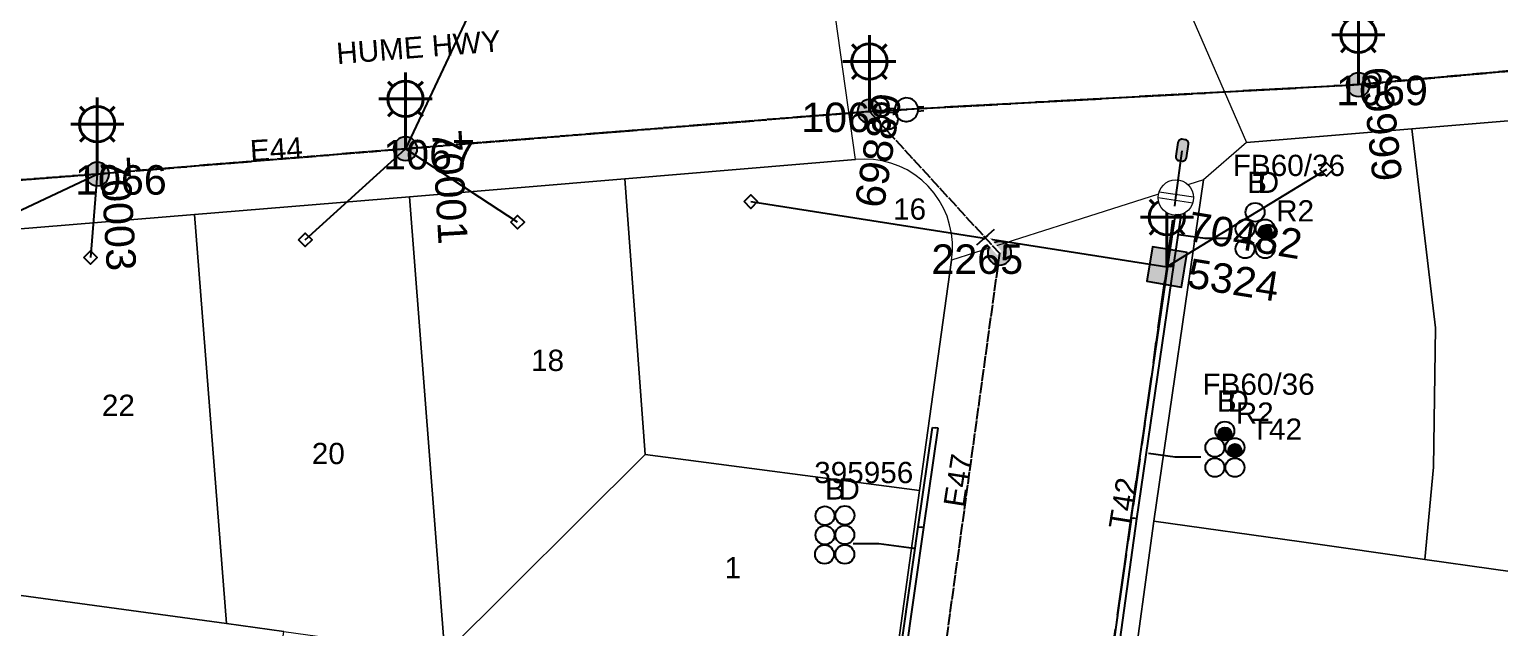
# Model space of a CAD drawing. Header units: metres. Extents: x 307881 to 309377, y 6244646 to 6245709.
# Drawn here: x 308529.6 to 308654.1, y 6245376.9 to 6245427.6 of the extents above; entities that cross this region are included whole.
import ezdxf
from ezdxf.enums import TextEntityAlignment as Align

# ---------------------------------------------------------------- set-up
doc = ezdxf.new("R2010")
doc.units = ezdxf.units.M
doc.linetypes.add('Cable Exist OH', pattern=[1, 1, 0])
doc.linetypes.add('Cable Exist UG', pattern=[8.2, 4, -1.2, 1.8, -1.2])
doc.layers.get('0').update_dxf_attribs({"color": 6})
for name, color, linetype in [('_User Miscellaneous7', 7, 'Continuous'), ('Duct_SP_EXT', 7, 'Continuous'), ('Equip_LV_EXT', 7, 'Continuous'), ('Equip_SP_LV_EXT', 7, 'Continuous'), ('Equip_SP_SL_EXT', 7, 'Continuous'), ('Mains_LV_EXT', 7, 'Continuous'), ('Mains_SL_EXT', 7, 'Continuous'), ('Services_SP_EXT', 7, 'Continuous'), ('SupportsOH_SP_TR_HV_LV_SL_EXT', 7, 'Continuous'), ('SupportsUG_SP_LV_SL_EXT', 7, 'Continuous')]:
    doc.layers.add(name, color=color, linetype=linetype)
for name, color, linetype, lineweight in [('Cadastre Buildings_SP_EXT', 9, 'Continuous', 5), ('Cadastre Land Parcels_SP_EXT', 9, 'Continuous', 5), ('Cadastre Roads_SP_EXT', 9, 'Continuous', 5)]:
    doc.layers.add(name, color=color, linetype=linetype, lineweight=lineweight)
doc.styles.add('COLUMN_LABEL', font='arial.ttf')
doc.styles.add('iecARIAL', font='arial.ttf', dxfattribs={"height": 2})
doc.styles.add('POLE_LABEL', font='arial.ttf')
doc.styles.get("Standard").update_dxf_attribs({"font": 'arial.ttf'})

# ---------------------------------------------------------------- blocks, each defined once
blk = doc.blocks.new('COLUMN_EXT')
blk.add_hatch(color=256).paths.add_polyline_path([(-1.49, 1.48), (-1.49, -1.49), (1.48, -1.49), (1.48, 1.48)])
blk.add_lwpolyline([(-1.49, -1.49), (1.48, -1.49), (1.48, 1.48), (-1.49, 1.48)], close=True)
for tag, height, style, flags, p in [('ASSET_NUM', 2.5, 'COLUMN_LABEL', 8, (2, 2)), ('STRUCTURE_PLANT_NUMBER', 0.2, 'POLE_LABEL', 9, (1.81, 0.03)), ('STREET_CODE', 0.2, 'COLUMN_LABEL', 9, (1.81, -0.2))]:
    blk.add_attdef(tag, text='', height=height, dxfattribs=dict(style=style, flags=flags)).set_placement(p, align=Align.MIDDLE_LEFT)
at = {"flags": 9}
for tag, p in [('COLUMN_TYPE', (1.81, -0.4)), ('OWNED_BY', (1.81, -0.6)), ('STATE', (1.81, -0.8)), ('USAGE', (1.81, -1)), ('LEGEND', (1.81, -1.2)), ('STREETNAME', (1.81, -1.6)), ('SUBURB', (1.81, -1.8)), ('LOCATION', (1.81, -1.4)), ('NOTES', (1.81, -2))]:
    blk.add_attdef(tag, text='', height=0.2, dxfattribs=at).set_placement(p, align=Align.MIDDLE_LEFT)
at = {"flags": 1}
blk.add_attdef('Z', (1.81, -2.35), '', height=0.2, dxfattribs=at)
blk = doc.blocks.new('DUCT_EXT')
blk.add_circle((0, 0.8), 0.8)
at = {"flags": 1}
blk.add_attdef('Z', (0, 0), '', height=0.2, dxfattribs=at)
at = {"flags": 9}
for tag, p in [('DUCT_CODE', (0, 0)), ('XSECT_TYPE', (0, -0.2)), ('STATE', (0, -0.6)), ('FB_REFERENCE', (0, -0.4)), ('NOTES', (0, -0.8))]:
    blk.add_attdef(tag, text='', height=0.2, dxfattribs=at).set_placement(p, align=Align.MIDDLE_LEFT)
blk = doc.blocks.new('LV_OH_LINKS_OPEN_EXT')
for p, q in [((-0.17, 4.97), (-0.17, 5.46)), ((0.17, 4.97), (0.17, 5.46)), ((-0.17, 3), (-0.17, 2.5)), ((0.17, 3), (0.17, 2.5))]:
    blk.add_line(p, q)
blk.add_lwpolyline([(0, 2.99, 1), (0, 4.98, 1)], format="xyb", close=True)
at = {"flags": 9}
for tag, p in [('ACTUAL_STATUS', (0, 0)), ('CONSTRUCTED_VOLTAGE', (0, -0.2)), ('OPERATING_VOLTAGE', (0, -0.6)), ('ORIENTATION', (0, -0.8)), ('OWNED_BY', (0, -1)), ('STATE', (0, -1.2)), ('NO_PHASES', (0, -0.4)), ('SWITCH_TYPE', (0, -1.4)), ('USAGE', (0, -1.6)), ('LEGEND', (0, -1.8)), ('NOTES', (0, -2))]:
    blk.add_attdef(tag, text='', height=0.2, dxfattribs=at).set_placement(p, align=Align.MIDDLE_LEFT)
at = {"flags": 1}
blk.add_attdef('Z', (0, 0), '', height=0.2, dxfattribs=at)
blk = doc.blocks.new('SL_LANTERN_EXT')
at = {"lineweight": 40}
for p, q in [((0, 1.97), (0, 6.47)), ((-1.46, 5.68), (-1.06, 5.28)), ((1.46, 5.68), (1.06, 5.28)), ((-2.25, 4.22), (2.25, 4.22)), ((-1.46, 2.76), (-1.06, 3.16)), ((0, 0), (0, 2.72)), ((1.46, 2.76), (1.06, 3.16))]:
    blk.add_line(p, q, dxfattribs=at)
blk.add_circle((0, 4.22), 1.5, dxfattribs=at)
at = {"color": 7, "style": 'iecARIAL', "flags": 8}
blk.add_attdef('ASSET_NUM', (1.5, 1.5), '', height=2.5, dxfattribs=at)
for tag, p, height, flags in [('CONSTRUCTED_VOLTAGE', (0.98, -0.65), 0.2, 9), ('CONTROL_TYPE', (0.98, -0.85), 0.2, 9), ('LANTERN_PURPOSE', (0.98, -1.05), 0.2, 9), ('LANTERN_TYPE', (0.98, -1.25), 0.2, 9), ('LNUMBER', (2.18, -3.25), 2.5, 8), ('OPERATING_VOLTAGE', (0.98, -1.65), 0.2, 9), ('ORIENTATION', (0.98, -1.85), 0.2, 9), ('OWNED_BY', (0.98, -2.05), 0.2, 9), ('STATE', (0.98, -2.25), 0.2, 9), ('NO_PHASES', (0.98, -1.45), 0.2, 9), ('USAGE', (0.98, -2.45), 0.2, 9), ('CEXIST', (0.98, -2.65), 0.2, 9), ('CNEW', (0.98, -2.85), 0.2, 9), ('CNUMBER', (0.98, -3.05), 0.2, 9), ('CREMOVE', (0.98, -3.25), 0.2, 9), ('CREPLACE', (0.98, -3.45), 0.2, 9), ('LKINGHEIGHT', (0.98, -3.65), 0.2, 9), ('LBRACKET', (0.98, -3.85), 0.2, 9), ('LBRACKETVOCAB', (0.98, -4.05), 0.2, 9), ('LCATEGORY', (0.98, -4.25), 0.2, 9), ('LCHARGE1', (0.98, -4.45), 0.2, 9), ('LCHARGE1PERCENT', (0.98, -4.65), 0.2, 9), ('LCHARGE2', (0.98, -4.85), 0.2, 9), ('LCHARGE2PERCENT', (0.98, -5.05), 0.2, 9), ('LCHARGE3', (0.98, -5.25), 0.2, 9), ('LCHARGE3PERCENT', (0.98, -5.45), 0.2, 9), ('LEXIST', (0.98, -5.65), 0.2, 9), ('LLAMP', (0.98, -5.85), 0.2, 9), ('LLAMPVOCAB', (0.98, -6.05), 0.2, 9), ('LMAST', (0.98, -6.25), 0.2, 9), ('LMASTVOCAB', (0.98, -6.45), 0.2, 9), ('LNEW', (0.98, -6.65), 0.2, 9), ('LANTNUMBER', (0.98, -6.85), 0.2, 9), ('LOUTREACH', (0.98, -7.25), 0.2, 9), ('LOUTREACHVOCAB', (0.98, -7.45), 0.2, 9), ('LRATECODE', (0.98, -7.65), 0.2, 9), ('LREMOVE', (0.98, -7.85), 0.2, 9), ('LREPLACE', (0.98, -8.05), 0.2, 9), ('LTYPE', (0.98, -8.25), 0.2, 9), ('LTYPEVOCAB', (0.98, -8.45), 0.2, 9), ('LEGEND', (0.98, -8.65), 0.2, 9), ('LOCATION', (0.98, -8.85), 0.2, 9), ('STREETNAME', (0.98, -9.25), 0.2, 9), ('SUBURB', (0.98, -9.45), 0.2, 1), ('NOTES', (0.98, -9.05), 0.2, 9)]:
    blk.add_attdef(tag, p, '', height=height, dxfattribs=dict(flags=flags))
blk = doc.blocks.new('CCP_EXT')
at = {"flags": 9}
for tag, p in [('STATE', (0, -1.8)), ('LEGEND', (0, -1.4)), ('LIFE_SUPPORT', (0, -1.6)), ('NOTES', (0, -2))]:
    blk.add_attdef(tag, text='', height=0.2, dxfattribs=at).set_placement(p, align=Align.MIDDLE_LEFT)
blk.add_wipeout([(0, 0.57), (0.57, 0), (0, -0.57), (-0.57, 0)])
blk.add_lwpolyline([(-0.57, 0), (0, 0.57), (0.57, 0), (0, -0.57), (-0.57, 0)])
at = {"flags": 1}
blk.add_attdef('Z', (0, 0), '', height=0.2, dxfattribs=at)
at = {"flags": 9}
for tag, p in [('CCP_TYPE', (0, 0)), ('CONSTRUCTED_VOLTAGE', (0, -0.2)), ('OPERATING_VOLTAGE', (0, -0.6)), ('ORIENTATION', (0, -0.8)), ('OWNED_BY', (0, -1)), ('NO_PHASES', (0, -0.4)), ('USAGE', (0, -1.2))]:
    blk.add_attdef(tag, text='', height=0.2, dxfattribs=at).set_placement(p, align=Align.MIDDLE_LEFT)
blk = doc.blocks.new('POLE_EXT')
blk.add_hatch(color=256).paths.add_polyline_path([(-1, 0, 1), (1, 0, 1)])
blk.add_lwpolyline([(-1, 0, 1), (1, 0, 1)], format="xyb", close=True)
for tag, height, flags, p in [('pNumber', 2.5, 8, (-17.84, 2.07)), ('OWNED_BY', 0.2, 9, (1.35, -0.4)), ('SPECIAL_USE', 0.2, 9, (1.35, -0.8)), ('STATE', 0.2, 9, (1.35, -1)), ('PARENT', 0.2, 9, (1.35, -0.6)), ('USAGE', 0.2, 9, (1.35, -1.2)), ('cLV', 0.2, 9, (1.35, -1.4)), ('hDepth', 0.2, 9, (1.35, -1.6)), ('hDia', 0.2, 9, (1.35, -1.8)), ('cHV', 0.2, 9, (1.35, -2)), ('LBRACKET', 0.2, 9, (1.35, -2.2)), ('LExisting', 0.2, 9, (1.35, -2.4)), ('cLinedev', 0.2, 9, (1.35, -3.4)), ('pExisting', 0.2, 9, (1.35, -3.8)), ('LANTNUMBER', 0.2, 9, (1.35, -2.6)), ('LOther', 0.2, 9, (1.35, -2.8)), ('LRemove', 0.2, 9, (1.35, -3)), ('LEGEND', 0.2, 9, (1.35, -3.2)), ('LOCATION', 0.2, 9, (1.35, -3.6)), ('pFooting', 0.2, 9, (1.35, -4.4)), ('pNew', 0.2, 9, (1.35, -4.6)), ('pRelocate', 0.2, 9, (1.35, -5)), ('PFNUMBER', 0.2, 9, (1.35, -4)), ('NEWPFNUMBER', 0.2, 9, (1.35, -4.2)), ('pRemove', 0.2, 9, (1.35, -5.2)), ('pReplace', 0.2, 9, (1.35, -5.4)), ('pStay', 0.2, 9, (1.35, -5.6)), ('pType', 0.2, 9, (1.35, -5.8)), ('cspan', 0.2, 9, (1.35, -6)), ('STREETNAME', 0.2, 9, (1.35, -6.2)), ('SUBURB', 0.2, 9, (1.35, -6.4)), ('OPERATED_BY', 0.2, 9, (1.36, -7.01)), ('NOTES', 0.2, 9, (1.35, -6.6)), ('MAINTAINED_BY', 0.2, 9, (1.36, -6.81))]:
    blk.add_attdef(tag, text='', height=height, dxfattribs=dict(flags=flags)).set_placement(p, align=Align.MIDDLE_LEFT)
at = {"style": 'POLE_LABEL'}
for tag, height, flags, p in [('ASSET_NUM', 2.5, 8, (2, 2)), ('STRUCTURE_PLANT_NUMBER', 0.2, 9, (1.35, 0.03)), ('STREET_CODE', 0.2, 9, (1.35, -0.2))]:
    blk.add_attdef(tag, text='', height=height, dxfattribs=dict(at, flags=flags)).set_placement(p, align=Align.MIDDLE_LEFT)
at = {"flags": 1}
blk.add_attdef('Z', (1.35, -7.33), '', height=0.2, dxfattribs=at)
blk = doc.blocks.new('LV_STJ_EXT')
h = blk.add_hatch(color=256)
edge = h.paths.add_edge_path()
edge.add_ellipse((-0.59, 0.13), major_axis=(0.226, 0.226), ratio=1, start_angle=45, end_angle=135)
edge.add_line((-0.91, 0.13), (-0.91, -0.13))
edge.add_ellipse((-0.59, -0.13), major_axis=(0.226, 0.226), ratio=1, start_angle=135, end_angle=225)
edge.add_line((-0.59, -0.45), (0.59, -0.45))
edge.add_ellipse((0.59, -0.13), major_axis=(-0.226, 0.226), ratio=1, start_angle=135, end_angle=225)
edge.add_line((0.91, -0.13), (0.91, 0.13))
edge.add_ellipse((0.59, 0.13), major_axis=(-0.226, 0.226), ratio=1, start_angle=225, end_angle=315)
edge.add_line((0.59, 0.45), (-0.59, 0.45))
blk.add_lwpolyline([(-0.91, 0.13), (-0.91, -0.13, 0.414214), (-0.59, -0.45), (0.59, -0.45, 0.414214), (0.91, -0.13), (0.91, 0.13, 0.414214), (0.59, 0.45), (-0.59, 0.45, 0.414214)], format="xyb", close=True)
at = {"flags": 1}
blk.add_attdef('Z', (0, 0), '', height=0.2, dxfattribs=at)
at = {"flags": 9}
for tag, p in [('ORIENTATION', (0, 0)), ('USAGE', (0, -0.2)), ('LEGEND', (0, -0.4)), ('NOTES', (0, -0.6))]:
    blk.add_attdef(tag, text='', height=0.2, dxfattribs=at).set_placement(p, align=Align.MIDDLE_LEFT)
blk = doc.blocks.new('LV_UG_LINKS_CLOSED_EXT')
blk.add_wipeout([(-1.06, 1.06), (-1.18, 0.92), (-1.29, 0.76), (-1.37, 0.59), (-1.43, 0.42), (-1.48, 0.23), (-1.49, 0.05), (-1.49, -0.14), (-1.46, -0.33), (-1.41, -0.51), (-1.33, -0.68), (-1.24, -0.84), (-1.12, -0.99), (-0.99, -1.12), (-0.84, -1.24), (-0.68, -1.33), (-0.51, -1.41), (-0.33, -1.46), (-0.14, -1.49), (0.05, -1.49), (0.23, -1.48), (0.42, -1.43), (0.59, -1.37), (0.76, -1.29), (0.92, -1.18), (1.06, -1.06), (1.18, -0.92), (1.29, -0.76), (1.37, -0.59), (1.43, -0.42), (1.48, -0.23), (1.49, -0.05), (1.49, 0.14), (1.46, 0.33), (1.41, 0.51), (1.33, 0.68), (1.24, 0.84), (1.12, 0.99), (0.99, 1.12), (0.84, 1.24), (0.68, 1.33), (0.51, 1.41), (0.33, 1.46), (0.14, 1.49), (-0.05, 1.49), (-0.23, 1.48), (-0.42, 1.43), (-0.59, 1.37), (-0.76, 1.29), (-0.92, 1.18)])
at = {"lineweight": 20}
for p, q in [((-0.25, -1.48), (-0.25, 1.48)), ((0.25, -1.48), (0.25, 1.48))]:
    blk.add_line(p, q, dxfattribs=at)
blk.add_circle((0, 0), 1.5, dxfattribs=at)
at = {"flags": 9}
for tag, p in [('ACTUAL_STATUS', (0, 0)), ('CONSTRUCTED_VOLTAGE', (0, -0.2)), ('OPERATING_VOLTAGE', (0, -0.6)), ('ORIENTATION', (0, -0.8)), ('STATE', (0, -1)), ('SWITCH_TYPE', (0, -1.2)), ('NO_PHASES', (0, -0.4)), ('USAGE', (0, -1.4)), ('NOTES', (0, -1.6))]:
    blk.add_attdef(tag, text='', height=0.2, dxfattribs=at).set_placement(p, align=Align.MIDDLE_LEFT)
at = {"flags": 1}
blk.add_attdef('Z', (0, 0), '', height=0.2, dxfattribs=at)
blk = doc.blocks.new('End Shackle_EXT')
at = {"flags": 9}
for tag, p in [('OWNED_BY', (0, -1)), ('STATE', (0, -1.2)), ('USAGE', (0, -1.4)), ('NOTES', (0, -1.6))]:
    blk.add_attdef(tag, text='', height=0.2, dxfattribs=at).set_placement(p, align=Align.MIDDLE_LEFT)
blk.add_wipeout([(0, 0.25), (1.81, 0.25), (1.82, -0.25), (0, -0.25)])
blk.add_line((1.81, -1), (1.81, 1))
at = {"flags": 1}
blk.add_attdef('Z', (0, 0), '', height=0.2, dxfattribs=at)
at = {"flags": 9}
for tag, p in [('CONNECTOR_TYPE', (0, 0)), ('CONSTRUCTED_VOLTAGE', (0, -0.2)), ('OPERATING_VOLTAGE', (0, -0.6)), ('ORIENTATION', (0, -0.8)), ('NO_PHASES', (0, -0.4))]:
    blk.add_attdef(tag, text='', height=0.2, dxfattribs=at).set_placement(p, align=Align.MIDDLE_LEFT)
blk = doc.blocks.new('CABLE_LARGE_EXT')
h = blk.add_hatch(color=256)
edge = h.paths.add_edge_path()
edge.add_arc((0, 0.55), 0.55, 0, 360)
blk.add_circle((0, 0.55), 0.55)
at = {"flags": 1}
blk.add_attdef('Z', (0, 0), '', height=0.2, dxfattribs=at)
at = {"flags": 9}
for tag, p in [('COND_CODE', (0, 0)), ('STATE', (0, -0.4)), ('XSECT_SIZE', (0, -0.6)), ('FB_REFERENCE', (0, -0.2)), ('NOTES', (0, -0.8))]:
    blk.add_attdef(tag, text='', height=0.2, dxfattribs=at).set_placement(p, align=Align.MIDDLE_LEFT)

msp = doc.modelspace()

# ---------------------------------------------------------------- linework, layer by layer
at = {"layer": '_User Miscellaneous7'}
for points in [[(308631.37, 6245409.89), (308629.18, 6245409.89), (308626.92, 6245410.18)], [(308628.81, 6245391.36), (308626.62, 6245391.36), (308624.36, 6245391.66)], [(308599.36, 6245384.04), (308601.52, 6245384.04), (308604.51, 6245383.64)]]:
    msp.add_lwpolyline(points, dxfattribs=at)
at = {"layer": 'Cadastre Buildings_SP_EXT', "linetype": 'Continuous'}
for points in [[(308659.01, 6245381.11), (308664.34, 6245420.63), (308646.66, 6245419.18), (308648.69, 6245402.32), (308648.52, 6245390.51), (308647.77, 6245382.69), (308659.01, 6245381.11)], [(308551.13, 6245376.59), (308546.29, 6245377.26), (308527.66, 6245379.82), (308525.88, 6245403.98), (308506.84, 6245402.48), (308502.06, 6245398), (308500.13, 6245383.6), (308497.98, 6245367.55), (308548.9, 6245360.47), (308551.13, 6245376.59)]]:
    msp.add_lwpolyline(points, close=True, dxfattribs=at)
at = {"layer": 'Cadastre Land Parcels_SP_EXT', "linetype": 'Continuous'}
for points in [[(308607.69, 6245408.05), (308607.76, 6245408.8), (308607.76, 6245409.55), (308607.69, 6245410.3), (308607.53, 6245411.04), (308607.31, 6245411.76), (308607.01, 6245412.45), (308606.64, 6245413.11), (308606.21, 6245413.73), (308605.72, 6245414.3), (308605.17, 6245414.82), (308604.57, 6245415.28), (308603.93, 6245415.68), (308603.25, 6245416.01), (308602.54, 6245416.27), (308601.81, 6245416.45), (308601.07, 6245416.56), (308600.31, 6245416.6), (308599.56, 6245416.56), (308580.01, 6245414.94), (308581.75, 6245391.59), (308604.99, 6245388.55), (308607.69, 6245408.05)], [(308581.75, 6245391.59), (308580.01, 6245414.94), (308561.78, 6245413.41), (308564.78, 6245374.69), (308581.75, 6245391.59)], [(308561.78, 6245413.41), (308543.57, 6245411.91), (308546.29, 6245377.26), (308551.13, 6245376.6), (308564.78, 6245374.69), (308561.78, 6245413.41)], [(308543.57, 6245411.91), (308525.4, 6245410.41), (308527.66, 6245379.82), (308546.29, 6245377.26), (308543.57, 6245411.91)], [(308604.99, 6245388.55), (308581.75, 6245391.59), (308564.78, 6245374.69), (308602.34, 6245369.55), (308604.99, 6245388.55)], [(308671.37, 6245361.54), (308671.8, 6245364.52), (308673.32, 6245375.52), (308673.82, 6245379.12), (308659.01, 6245381.11), (308647.77, 6245382.69), (308637.34, 6245384.19), (308624.81, 6245385.94), (308622.81, 6245371.27), (308621.78, 6245363.78), (308670.81, 6245357.45), (308671.37, 6245361.54)]]:
    msp.add_lwpolyline(points, close=True, dxfattribs=at)
at = {"layer": 'Cadastre Roads_SP_EXT', "linetype": 'Continuous'}
msp.add_lwpolyline([(308657.48, 6245452.45), (308651.15, 6245451.6), (308644.81, 6245450.83), (308638.46, 6245450.14), (308632.1, 6245449.54), (308625.74, 6245449.01), (308619.39, 6245448.58), (308626.24, 6245432.82), (308632.68, 6245418.01), (308635.78, 6245418.27), (308646.66, 6245419.18), (308664.34, 6245420.63)], dxfattribs=at)
at = {"layer": 'Duct_SP_EXT'}
for p, q in [((308622.89, 6245386.21), (308626.03, 6245407.68)), ((308623.37, 6245386.15), (308626.51, 6245407.61)), ((308626.01, 6245407.54), (308626.25, 6245407.5)), ((308626.03, 6245407.68), (308626.27, 6245407.64)), ((308626.49, 6245407.47), (308626.25, 6245407.5)), ((308626.51, 6245407.61), (308626.27, 6245407.64)), ((308604.87, 6245385.46), (308606.09, 6245393.87)), ((308605.35, 6245385.4), (308606.57, 6245393.81)), ((308606.09, 6245393.87), (308606.33, 6245393.84)), ((308606.57, 6245393.81), (308606.33, 6245393.84)), ((308602.52, 6245368.98), (308604.87, 6245385.46)), ((308604.87, 6245385.46), (308605.11, 6245385.43)), ((308605.35, 6245385.4), (308605.11, 6245385.43)), ((308620.89, 6245371.54), (308622.89, 6245386.21)), ((308621.36, 6245371.47), (308623.37, 6245386.15)), ((308622.89, 6245386.21), (308623.13, 6245386.18)), ((308623.37, 6245386.15), (308623.13, 6245386.18)), ((308603, 6245368.92), (308605.35, 6245385.4))]:
    msp.add_line(p, q, dxfattribs=at)
at = {"layer": 'Mains_LV_EXT', "linetype": 'Cable Exist OH'}
for points in [[(308600.73, 6245420.64), (308642.15, 6245422.91), (308665.96, 6245425.06)], [(308561.44, 6245417.48), (308600.73, 6245420.64)], [(308535.34, 6245415.34), (308561.44, 6245417.48)], [(308475.7, 6245410.72), (308535.34, 6245415.34)]]:
    msp.add_lwpolyline(points, dxfattribs=at)
at = {"layer": 'Mains_LV_EXT', "linetype": 'Continuous'}
msp.add_lwpolyline([(308602.09, 6245419.17, 0.874281), (308602.73, 6245420.75)], format="xyb", dxfattribs=at)
at = {"layer": 'Mains_LV_EXT', "linetype": 'Cable Exist UG'}
msp.add_lwpolyline([(308620.6, 6245369.85), (308625.93, 6245407.47)], dxfattribs=at)
at = {"layer": 'Mains_SL_EXT', "linetype": 'Cable Exist OH'}
for points in [[(308665.96, 6245425.06), (308642.15, 6245422.91)], [(308642.15, 6245422.91), (308600.73, 6245420.64)], [(308600.73, 6245420.64), (308561.44, 6245417.48)], [(308561.44, 6245417.48), (308535.34, 6245415.34)], [(308535.34, 6245415.34), (308475.7, 6245410.72)]]:
    msp.add_lwpolyline(points, dxfattribs=at)
at = {"layer": 'Mains_SL_EXT', "linetype": 'Cable Exist UG'}
msp.add_lwpolyline([(308625.93, 6245407.47), (308619.8, 6245364.14)], dxfattribs=at)
at = {"layer": 'Services_SP_EXT'}
msp.add_lwpolyline([(308572.56, 6245441.12), (308561.44, 6245417.48)], dxfattribs=at)

# ---------------------------------------------------------------- block references
at = {"layer": '_User Miscellaneous7'}
for name, p in [('DUCT_EXT', (308633.4, 6245411.3)), ('DUCT_EXT', (308632.55, 6245409.9)), ('DUCT_EXT', (308634.25, 6245409.9)), ('CABLE_LARGE_EXT', (308634.25, 6245409.9)), ('DUCT_EXT', (308632.55, 6245408.2)), ('DUCT_EXT', (308634.25, 6245408.2)), ('DUCT_EXT', (308630.84, 6245392.78)), ('DUCT_EXT', (308629.99, 6245391.38)), ('CABLE_LARGE_EXT', (308630.84, 6245392.78)), ('DUCT_EXT', (308631.69, 6245391.38)), ('CABLE_LARGE_EXT', (308631.69, 6245391.38)), ('DUCT_EXT', (308629.99, 6245389.68)), ('DUCT_EXT', (308631.69, 6245389.68)), ('DUCT_EXT', (308596.97, 6245385.6)), ('DUCT_EXT', (308598.66, 6245385.63)), ('DUCT_EXT', (308596.97, 6245383.96)), ('DUCT_EXT', (308598.65, 6245383.98)), ('DUCT_EXT', (308596.93, 6245382.33)), ('DUCT_EXT', (308598.65, 6245382.33))]:
    msp.add_blockref(name, p, dxfattribs=at)
at = {"layer": 'Equip_LV_EXT', "rotation": 81.48178317646281}
msp.add_blockref('LV_STJ_EXT', (308627.22, 6245417.36), dxfattribs=at)
at = {"layer": 'Equip_SP_LV_EXT', "rotation": 273.4114621846726}
msp.add_blockref('LV_OH_LINKS_OPEN_EXT', (308599.89, 6245420.55), dxfattribs=at)
at = {"layer": 'Equip_SP_SL_EXT'}
ref = msp.add_blockref('SL_LANTERN_EXT', (308642.15, 6245422.91), dxfattribs=at)
ref.add_attrib('ASSET_NUM', '69999', dxfattribs={"layer": '0', "height": 2.5, "rotation": 275.7105, "style": 'iecARIAL'}).set_placement((308643.65, 6245424.41), align=Align.MIDDLE_LEFT)
ref = msp.add_blockref('SL_LANTERN_EXT', (308600.73, 6245420.64), dxfattribs=at)
ref.add_attrib('ASSET_NUM', '69889', dxfattribs={"layer": '0', "height": 2.5, "rotation": 81.0339, "style": 'iecARIAL'}).set_placement((308602.23, 6245422.14), align=Align.MIDDLE_RIGHT)
ref = msp.add_blockref('SL_LANTERN_EXT', (308561.44, 6245417.48), dxfattribs=at)
ref.add_attrib('ASSET_NUM', '70001', dxfattribs={"layer": '0', "height": 2.5, "rotation": 273.2866, "style": 'iecARIAL'}).set_placement((308562.94, 6245418.98), align=Align.BOTTOM_LEFT)
ref = msp.add_blockref('SL_LANTERN_EXT', (308535.34, 6245415.34), dxfattribs=at)
ref.add_attrib('ASSET_NUM', '70003', dxfattribs={"layer": '0', "height": 2.5, "rotation": 273.3416, "style": 'iecARIAL'}).set_placement((308536.84, 6245416.84), align=Align.MIDDLE_LEFT)
ref = msp.add_blockref('SL_LANTERN_EXT', (308625.93, 6245407.47), dxfattribs=at)
ref.add_attrib('ASSET_NUM', '70482', dxfattribs={"layer": '0', "height": 2.5, "rotation": 350.5512, "style": 'iecARIAL'}).set_placement((308627.43, 6245408.97), align=Align.BOTTOM_LEFT)
at = {"layer": 'SupportsOH_SP_TR_HV_LV_SL_EXT'}
ref = msp.add_blockref('POLE_EXT', (308642.15, 6245422.91), dxfattribs=at)
ref.add_attrib('ASSET_NUM', '1069', dxfattribs={"layer": '0', "height": 2.5, "rotation": 0.0436, "style": 'POLE_LABEL'}).set_placement((308644.15, 6245423.66), align=Align.TOP_CENTER)
ref = msp.add_blockref('POLE_EXT', (308600.73, 6245420.64), dxfattribs=at)
ref.add_attrib('ASSET_NUM', '1068', dxfattribs={"layer": '0', "height": 2.5, "rotation": 0.0191, "style": 'POLE_LABEL'}).set_placement((308602.73, 6245421.39), align=Align.TOP_RIGHT)
ref = msp.add_blockref('POLE_EXT', (308561.44, 6245417.48), dxfattribs=at)
ref.add_attrib('ASSET_NUM', '1067', dxfattribs={"layer": '0', "height": 2.5, "rotation": 0.0229, "style": 'POLE_LABEL'}).set_placement((308563.44, 6245418.23), align=Align.TOP_CENTER)
ref = msp.add_blockref('POLE_EXT', (308535.34, 6245415.34), dxfattribs=at)
ref.add_attrib('ASSET_NUM', '1066', dxfattribs={"layer": '0', "height": 2.5, "rotation": 0.039, "style": 'POLE_LABEL'}).set_placement((308537.34, 6245416.09), align=Align.TOP_CENTER)
ref = msp.add_blockref('POLE_EXT', (308611.75, 6245408.63), dxfattribs=at)
ref.add_attrib('ASSET_NUM', '2265', dxfattribs={"layer": '0', "height": 2.5, "style": 'POLE_LABEL'}).set_placement((308613.75, 6245409.38), align=Align.TOP_RIGHT)
at = {"layer": 'SupportsUG_SP_LV_SL_EXT'}
ref = msp.add_blockref('COLUMN_EXT', (308625.93, 6245407.47), dxfattribs=dict(at, rotation=170.4787484945799))
ref.add_attrib('ASSET_NUM', '5324', dxfattribs={"layer": '0', "height": 2.5, "rotation": 350.9243, "style": 'COLUMN_LABEL'}).set_placement((308627.93, 6245408.22), align=Align.TOP_LEFT)

# ---------------------------------------------------------------- texts
at = {"layer": '_User Miscellaneous7'}
for s, rotation, p in [('E44', 3.5868, (308548.33, 6245416.4)), ('E47', 81.073, (308608.77, 6245387.04)), ('T42', 80.8633, (308622.77, 6245385.18))]:
    msp.add_text(s, height=1.8, rotation=rotation, dxfattribs=at).set_placement(p)
for s, p in [('FB60/36', (308631.51, 6245415.17)), ('B', (308632.72, 6245413.74)), ('D', (308633.62, 6245413.74)), ('R2', (308635.18, 6245411.32)), ('FB60/36', (308628.94, 6245396.64)), ('B', (308630.16, 6245395.22)), ('D', (308631.06, 6245395.22)), ('R2', (308631.76, 6245394.19)), ('T42', (308633.04, 6245392.83)), ('395956', (308596.06, 6245389.16)), ('B', (308596.97, 6245387.77)), ('D', (308598.11, 6245387.76))]:
    msp.add_text(s, height=1.8, dxfattribs=at).set_placement(p)
at = {"layer": 'Cadastre Land Parcels_SP_EXT'}
for s, p in [('16', (308602.74, 6245411.47)), ('18', (308572.08, 6245398.66)), ('22', (308535.73, 6245394.85)), ('20', (308553.51, 6245390.77)), ('1', (308588.47, 6245381.1))]:
    msp.add_text(s, height=1.8, dxfattribs=at).set_placement(p)
at = {"layer": 'Cadastre Roads_SP_EXT'}
msp.add_text('HUME HWY', height=1.8, rotation=4.4981, dxfattribs=at).set_placement((308555.66, 6245424.64))

# ---------------------------------------------------------------- next in the draw order: block references
at = {"layer": 'Services_SP_EXT'}
for p in [(308639.44, 6245415.72), (308590.69, 6245413), (308570.94, 6245411.26), (308552.96, 6245409.77), (308534.77, 6245408.27)]:
    msp.add_blockref('CCP_EXT', p, dxfattribs=at)

# ---------------------------------------------------------------- next in the draw order: block references
for p in [(308639.44, 6245415.72), (308590.69, 6245413), (308570.94, 6245411.26), (308552.96, 6245409.77), (308534.77, 6245408.27)]:
    msp.add_blockref('CCP_EXT', p, dxfattribs=at)

# ---------------------------------------------------------------- next in the draw order: linework, layer by layer
at = {"layer": 'Cadastre Buildings_SP_EXT', "linetype": 'Continuous'}
msp.add_lwpolyline([(308647.77, 6245382.69), (308648.52, 6245390.51), (308648.69, 6245402.32), (308646.66, 6245419.18), (308635.78, 6245418.27), (308632.68, 6245418.01), (308629.04, 6245414.84), (308624.81, 6245385.94), (308637.34, 6245384.19), (308647.77, 6245382.69)], close=True, dxfattribs=at)
at = {"layer": 'Cadastre Roads_SP_EXT', "linetype": 'Continuous'}
for points in [[(308599.56, 6245416.56), (308597.44, 6245431.7), (308595.33, 6245446.74), (308566.08, 6245444.56), (308566.48, 6245439.16), (308510.26, 6245434.97), (308510.74, 6245422.1), (308511.21, 6245409.23), (308525.4, 6245410.41), (308543.57, 6245411.91), (308561.78, 6245413.41), (308580.01, 6245414.94), (308599.56, 6245416.56)], [(308624.81, 6245385.94), (308629.04, 6245414.84), (308617.42, 6245411.14), (308607.69, 6245408.05), (308604.99, 6245388.55), (308602.34, 6245369.55), (308600.11, 6245353.4), (308597.65, 6245335.64), (308595.46, 6245319.74), (308593.26, 6245304.09), (308590.8, 6245286.23), (308588.25, 6245267.83), (308584.72, 6245242.17), (308583.68, 6245234.67), (308594.04, 6245233.99), (308603.77, 6245233.35), (308607.99, 6245263.75), (308614.48, 6245310.83), (308618.85, 6245342.54), (308621.78, 6245363.78), (308622.81, 6245371.27), (308624.81, 6245385.94)]]:
    msp.add_lwpolyline(points, close=True, dxfattribs=at)
at = {"layer": 'Services_SP_EXT'}
for points in [[(308552.96, 6245409.77), (308561.44, 6245417.48)], [(308570.94, 6245411.26), (308561.44, 6245417.48)], [(308517.64, 6245407.01), (308535.34, 6245415.34)], [(308535.34, 6245415.34), (308534.77, 6245408.27)]]:
    msp.add_lwpolyline(points, dxfattribs=at)

# ---------------------------------------------------------------- next in the draw order: block references
at = {"layer": 'Equip_LV_EXT', "rotation": 81.48178317646281}
msp.add_blockref('LV_UG_LINKS_CLOSED_EXT', (308626.69, 6245413.34), dxfattribs=at)

# ---------------------------------------------------------------- next in the draw order: linework, layer by layer
at = {"layer": 'Duct_SP_EXT'}
for p, q in [((308626.01, 6245407.54), (308626.65, 6245411.9)), ((308626.49, 6245407.47), (308627.13, 6245411.83)), ((308626.65, 6245411.9), (308626.89, 6245411.87)), ((308627.13, 6245411.83), (308626.89, 6245411.87))]:
    msp.add_line(p, q, dxfattribs=at)
at = {"layer": 'Mains_LV_EXT', "linetype": 'Cable Exist UG'}
for points in [[(308626.69, 6245413.34), (308627.22, 6245417.36)], [(308625.93, 6245407.47), (308626.69, 6245413.34)]]:
    msp.add_lwpolyline(points, dxfattribs=at)
at = {"layer": 'Services_SP_EXT'}
for points in [[(308639.44, 6245415.72), (308625.93, 6245407.47)], [(308590.69, 6245413), (308625.93, 6245407.47)]]:
    msp.add_lwpolyline(points, dxfattribs=at)

# ---------------------------------------------------------------- next in the draw order: block references
at = {"layer": 'Mains_SL_EXT', "rotation": 131.4588908407255}
msp.add_blockref('End Shackle_EXT', (308611.75, 6245408.63), dxfattribs=at)

# ---------------------------------------------------------------- next in the draw order: linework, layer by layer
at = {"layer": 'Mains_LV_EXT', "linetype": 'Cable Exist OH'}
msp.add_lwpolyline([(308600.73, 6245420.64), (308611.75, 6245408.63), (308606.3, 6245369.1)], dxfattribs=at)
at = {"layer": 'Mains_SL_EXT', "linetype": 'Cable Exist OH'}
msp.add_lwpolyline([(308600.73, 6245420.64), (308611.75, 6245408.63)], dxfattribs=at)

doc.saveas('drawing.dxf')
